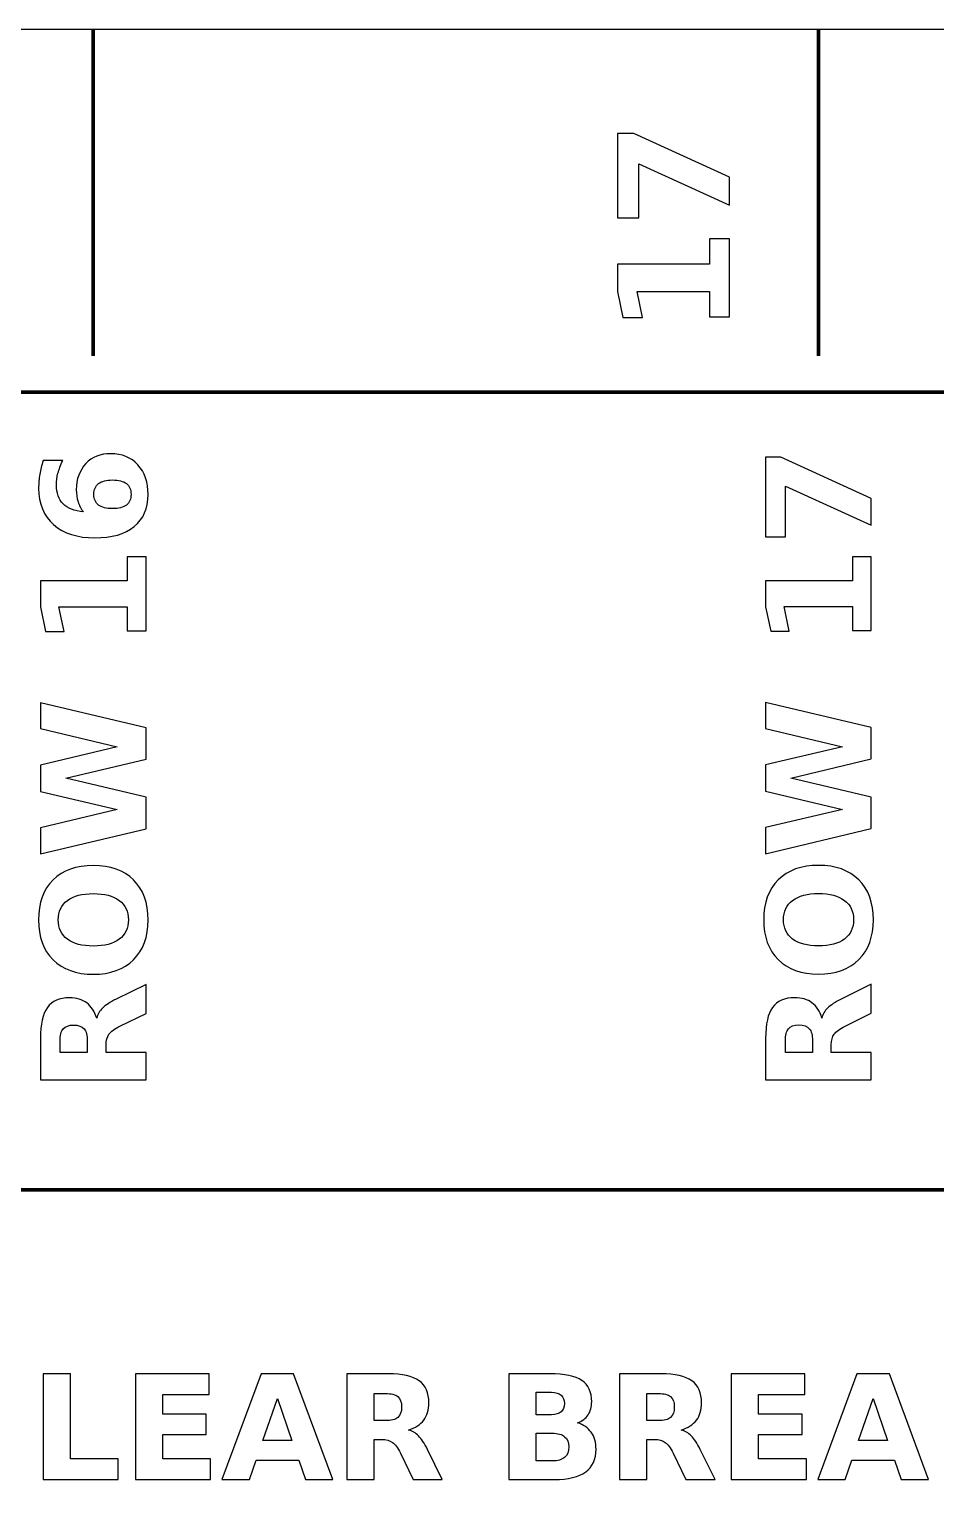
# Model space of a CAD drawing. Header units: centimetres. Extents: x -27.5 to 5.5, y -16.9 to -12.8.
# Drawn here: x -10.895 to -9.645, y -14.883 to -12.85 of the extents above; entities that cross this region are included whole.
import ezdxf

# ---------------------------------------------------------------- set-up
doc = ezdxf.new("R2010")
doc.units = ezdxf.units.CM
doc.header["$MEASUREMENT"] = 0
doc.layers.add('Layer 1', color=7, linetype='Continuous')

msp = doc.modelspace()

# ---------------------------------------------------------------- linework, layer by layer
at = {"layer": 'Layer 1', "color": 7}
msp.add_open_spline([(-27.5, -12.85), (-27.5, -12.85), (5.5, -12.85), (5.5, -12.85), (5.5, -12.85), (5.5, -12.85), (5.5, -16.85), (5.5, -16.85), (5.5, -16.85), (5.5, -16.85), (-27.5, -16.85), (-27.5, -16.85), (-27.5, -16.85), (-27.5, -16.85), (-27.5, -12.85), (-27.5, -12.85)], degree=3, knots=[0, 0, 0, 0, 0.25, 0.25, 0.25, 0.25, 0.5, 0.5, 0.5, 0.5, 0.75, 0.75, 0.75, 0.75, 1, 1, 1, 1], dxfattribs=at)
at = {"layer": 'Layer 1', "color": 250, "lineweight": 106}
for points in [[(-10.80684, -12.85), (-10.80684, -12.85), (-10.80686, -13.29999), (-10.80686, -13.29999)], [(-9.80684, -12.85), (-9.80684, -12.85), (-9.80686, -13.29999), (-9.80686, -13.29999)]]:
    msp.add_open_spline(points, degree=3, dxfattribs=at)
at = {"layer": 'Layer 1', "color": 250}
for points, knots in [([(-10.08401, -13.1098), (-10.08401, -13.1098), (-10.08401, -12.99353), (-10.08401, -12.99353), (-10.08401, -12.99353), (-10.08401, -12.99353), (-10.06157, -12.99353), (-10.06157, -12.99353), (-10.06157, -12.99353), (-10.06157, -12.99353), (-9.9297, -13.05368), (-9.9297, -13.05368), (-9.9297, -13.05368), (-9.9297, -13.05368), (-9.9297, -13.09245), (-9.9297, -13.09245), (-9.9297, -13.09245), (-9.9297, -13.09245), (-10.05476, -13.03547), (-10.05476, -13.03547), (-10.05476, -13.03547), (-10.05476, -13.03547), (-10.05476, -13.1098), (-10.05476, -13.1098), (-10.05476, -13.1098), (-10.05476, -13.1098), (-10.08401, -13.1098), (-10.08401, -13.1098)], [0, 0, 0, 0, 0.1428571, 0.1428571, 0.1428571, 0.1428571, 0.2857143, 0.2857143, 0.2857143, 0.2857143, 0.4285714, 0.4285714, 0.4285714, 0.4285714, 0.5714286, 0.5714286, 0.5714286, 0.5714286, 0.7142857, 0.7142857, 0.7142857, 0.7142857, 0.8571429, 0.8571429, 0.8571429, 0.8571429, 1, 1, 1, 1]), ([(-9.95718, -13.24644), (-9.95718, -13.24644), (-9.95718, -13.2113), (-9.95718, -13.2113), (-9.95718, -13.2113), (-9.95718, -13.2113), (-10.05691, -13.2113), (-10.05691, -13.2113), (-10.05691, -13.2113), (-10.05691, -13.2113), (-10.04947, -13.24736), (-10.04947, -13.24736), (-10.04947, -13.24736), (-10.04947, -13.24736), (-10.07656, -13.24736), (-10.07656, -13.24736), (-10.07656, -13.24736), (-10.07656, -13.24736), (-10.08401, -13.21151), (-10.08401, -13.21151), (-10.08401, -13.21151), (-10.08401, -13.21151), (-10.08401, -13.1737), (-10.08401, -13.1737), (-10.08401, -13.1737), (-10.08401, -13.1737), (-9.95718, -13.1737), (-9.95718, -13.1737), (-9.95718, -13.1737), (-9.95718, -13.1737), (-9.95718, -13.13856), (-9.95718, -13.13856), (-9.95718, -13.13856), (-9.95718, -13.13856), (-9.9297, -13.13856), (-9.9297, -13.13856), (-9.9297, -13.13856), (-9.9297, -13.13856), (-9.9297, -13.24644), (-9.9297, -13.24644), (-9.9297, -13.24644), (-9.9297, -13.24644), (-9.95718, -13.24644), (-9.95718, -13.24644)], [0, 0, 0, 0, 0.0909091, 0.0909091, 0.0909091, 0.0909091, 0.1818182, 0.1818182, 0.1818182, 0.1818182, 0.2727273, 0.2727273, 0.2727273, 0.2727273, 0.3636364, 0.3636364, 0.3636364, 0.3636364, 0.4545455, 0.4545455, 0.4545455, 0.4545455, 0.5454545, 0.5454545, 0.5454545, 0.5454545, 0.6363636, 0.6363636, 0.6363636, 0.6363636, 0.7272727, 0.7272727, 0.7272727, 0.7272727, 0.8181818, 0.8181818, 0.8181818, 0.8181818, 0.9090909, 0.9090909, 0.9090909, 0.9090909, 1, 1, 1, 1]), ([(-10.87604, -13.44459), (-10.87604, -13.44459), (-10.84907, -13.44459), (-10.84907, -13.44459), (-10.84907, -13.44459), (-10.85201, -13.45079), (-10.85417, -13.45659), (-10.85557, -13.46205), (-10.85557, -13.46205), (-10.85697, -13.46752), (-10.85767, -13.47289), (-10.85767, -13.47809), (-10.85767, -13.47809), (-10.85767, -13.48929), (-10.85457, -13.49799), (-10.84834, -13.50425), (-10.84834, -13.50425), (-10.84214, -13.51049), (-10.83291, -13.51415), (-10.82067, -13.51519), (-10.82067, -13.51519), (-10.82384, -13.51089), (-10.82624, -13.50622), (-10.82784, -13.50122), (-10.82784, -13.50122), (-10.82944, -13.49622), (-10.83024, -13.49075), (-10.83024, -13.48482), (-10.83024, -13.48482), (-10.83024, -13.46992), (-10.82587, -13.45789), (-10.81714, -13.44875), (-10.81714, -13.44875), (-10.80844, -13.43959), (-10.79701, -13.43502), (-10.78287, -13.43502), (-10.78287, -13.43502), (-10.76724, -13.43502), (-10.75474, -13.44012), (-10.74531, -13.45035), (-10.74531, -13.45035), (-10.73591, -13.46055), (-10.73121, -13.47429), (-10.73121, -13.49145), (-10.73121, -13.49145), (-10.73121, -13.51039), (-10.73761, -13.52505), (-10.75041, -13.53545), (-10.75041, -13.53545), (-10.76317, -13.54582), (-10.78134, -13.55102), (-10.80484, -13.55102), (-10.80484, -13.55102), (-10.82891, -13.55102), (-10.84784, -13.54495), (-10.86161, -13.53282), (-10.86161, -13.53282), (-10.87537, -13.52065), (-10.88227, -13.50402), (-10.88227, -13.48285), (-10.88227, -13.48285), (-10.88227, -13.47615), (-10.88174, -13.46965), (-10.88071, -13.46332), (-10.88071, -13.46332), (-10.87967, -13.45702), (-10.87811, -13.45079), (-10.87604, -13.44459)], [0, 0, 0, 0, 0.0588235, 0.0588235, 0.0588235, 0.0588235, 0.1176471, 0.1176471, 0.1176471, 0.1176471, 0.1764706, 0.1764706, 0.1764706, 0.1764706, 0.2352941, 0.2352941, 0.2352941, 0.2352941, 0.2941176, 0.2941176, 0.2941176, 0.2941176, 0.3529412, 0.3529412, 0.3529412, 0.3529412, 0.4117647, 0.4117647, 0.4117647, 0.4117647, 0.4705882, 0.4705882, 0.4705882, 0.4705882, 0.5294118, 0.5294118, 0.5294118, 0.5294118, 0.5882353, 0.5882353, 0.5882353, 0.5882353, 0.6470588, 0.6470588, 0.6470588, 0.6470588, 0.7058824, 0.7058824, 0.7058824, 0.7058824, 0.7647059, 0.7647059, 0.7647059, 0.7647059, 0.8235294, 0.8235294, 0.8235294, 0.8235294, 0.8823529, 0.8823529, 0.8823529, 0.8823529, 0.9411765, 0.9411765, 0.9411765, 0.9411765, 1, 1, 1, 1]), ([(-9.87974, -13.54987), (-9.87974, -13.54987), (-9.87974, -13.44001), (-9.87974, -13.44001), (-9.87974, -13.44001), (-9.87974, -13.44001), (-9.85854, -13.44001), (-9.85854, -13.44001), (-9.85854, -13.44001), (-9.85854, -13.44001), (-9.73394, -13.49684), (-9.73394, -13.49684), (-9.73394, -13.49684), (-9.73394, -13.49684), (-9.73394, -13.53347), (-9.73394, -13.53347), (-9.73394, -13.53347), (-9.73394, -13.53347), (-9.85211, -13.47964), (-9.85211, -13.47964), (-9.85211, -13.47964), (-9.85211, -13.47964), (-9.85211, -13.54987), (-9.85211, -13.54987), (-9.85211, -13.54987), (-9.85211, -13.54987), (-9.87974, -13.54987), (-9.87974, -13.54987)], [0, 0, 0, 0, 0.1428571, 0.1428571, 0.1428571, 0.1428571, 0.2857143, 0.2857143, 0.2857143, 0.2857143, 0.4285714, 0.4285714, 0.4285714, 0.4285714, 0.5714286, 0.5714286, 0.5714286, 0.5714286, 0.7142857, 0.7142857, 0.7142857, 0.7142857, 0.8571429, 0.8571429, 0.8571429, 0.8571429, 1, 1, 1, 1]), ([(-10.80601, -13.49105), (-10.80601, -13.49765), (-10.80387, -13.50259), (-10.79961, -13.50585), (-10.79961, -13.50585), (-10.79534, -13.50915), (-10.78894, -13.51079), (-10.78041, -13.51079), (-10.78041, -13.51079), (-10.77191, -13.51079), (-10.76551, -13.50915), (-10.76124, -13.50585), (-10.76124, -13.50585), (-10.75697, -13.50259), (-10.75484, -13.49765), (-10.75484, -13.49105), (-10.75484, -13.49105), (-10.75484, -13.48442), (-10.75697, -13.47945), (-10.76124, -13.47619), (-10.76124, -13.47619), (-10.76551, -13.47289), (-10.77191, -13.47125), (-10.78041, -13.47125), (-10.78041, -13.47125), (-10.78894, -13.47125), (-10.79534, -13.47289), (-10.79961, -13.47619), (-10.79961, -13.47619), (-10.80387, -13.47945), (-10.80601, -13.48442), (-10.80601, -13.49105)], [0, 0, 0, 0, 0.125, 0.125, 0.125, 0.125, 0.25, 0.25, 0.25, 0.25, 0.375, 0.375, 0.375, 0.375, 0.5, 0.5, 0.5, 0.5, 0.625, 0.625, 0.625, 0.625, 0.75, 0.75, 0.75, 0.75, 0.875, 0.875, 0.875, 0.875, 1, 1, 1, 1]), ([(-10.76001, -13.67916), (-10.76001, -13.67916), (-10.76001, -13.64596), (-10.76001, -13.64596), (-10.76001, -13.64596), (-10.76001, -13.64596), (-10.85424, -13.64596), (-10.85424, -13.64596), (-10.85424, -13.64596), (-10.85424, -13.64596), (-10.84721, -13.68002), (-10.84721, -13.68002), (-10.84721, -13.68002), (-10.84721, -13.68002), (-10.87281, -13.68002), (-10.87281, -13.68002), (-10.87281, -13.68002), (-10.87281, -13.68002), (-10.87984, -13.64616), (-10.87984, -13.64616), (-10.87984, -13.64616), (-10.87984, -13.64616), (-10.87984, -13.61042), (-10.87984, -13.61042), (-10.87984, -13.61042), (-10.87984, -13.61042), (-10.76001, -13.61042), (-10.76001, -13.61042), (-10.76001, -13.61042), (-10.76001, -13.61042), (-10.76001, -13.57722), (-10.76001, -13.57722), (-10.76001, -13.57722), (-10.76001, -13.57722), (-10.73404, -13.57722), (-10.73404, -13.57722), (-10.73404, -13.57722), (-10.73404, -13.57722), (-10.73404, -13.67916), (-10.73404, -13.67916), (-10.73404, -13.67916), (-10.73404, -13.67916), (-10.76001, -13.67916), (-10.76001, -13.67916)], [0, 0, 0, 0, 0.0909091, 0.0909091, 0.0909091, 0.0909091, 0.1818182, 0.1818182, 0.1818182, 0.1818182, 0.2727273, 0.2727273, 0.2727273, 0.2727273, 0.3636364, 0.3636364, 0.3636364, 0.3636364, 0.4545455, 0.4545455, 0.4545455, 0.4545455, 0.5454545, 0.5454545, 0.5454545, 0.5454545, 0.6363636, 0.6363636, 0.6363636, 0.6363636, 0.7272727, 0.7272727, 0.7272727, 0.7272727, 0.8181818, 0.8181818, 0.8181818, 0.8181818, 0.9090909, 0.9090909, 0.9090909, 0.9090909, 1, 1, 1, 1]), ([(-9.75991, -13.67898), (-9.75991, -13.67898), (-9.75991, -13.64578), (-9.75991, -13.64578), (-9.75991, -13.64578), (-9.75991, -13.64578), (-9.85414, -13.64578), (-9.85414, -13.64578), (-9.85414, -13.64578), (-9.85414, -13.64578), (-9.84711, -13.67984), (-9.84711, -13.67984), (-9.84711, -13.67984), (-9.84711, -13.67984), (-9.87271, -13.67984), (-9.87271, -13.67984), (-9.87271, -13.67984), (-9.87271, -13.67984), (-9.87974, -13.64598), (-9.87974, -13.64598), (-9.87974, -13.64598), (-9.87974, -13.64598), (-9.87974, -13.61024), (-9.87974, -13.61024), (-9.87974, -13.61024), (-9.87974, -13.61024), (-9.75991, -13.61024), (-9.75991, -13.61024), (-9.75991, -13.61024), (-9.75991, -13.61024), (-9.75991, -13.57704), (-9.75991, -13.57704), (-9.75991, -13.57704), (-9.75991, -13.57704), (-9.73394, -13.57704), (-9.73394, -13.57704), (-9.73394, -13.57704), (-9.73394, -13.57704), (-9.73394, -13.67898), (-9.73394, -13.67898), (-9.73394, -13.67898), (-9.73394, -13.67898), (-9.75991, -13.67898), (-9.75991, -13.67898)], [0, 0, 0, 0, 0.0909091, 0.0909091, 0.0909091, 0.0909091, 0.1818182, 0.1818182, 0.1818182, 0.1818182, 0.2727273, 0.2727273, 0.2727273, 0.2727273, 0.3636364, 0.3636364, 0.3636364, 0.3636364, 0.4545455, 0.4545455, 0.4545455, 0.4545455, 0.5454545, 0.5454545, 0.5454545, 0.5454545, 0.6363636, 0.6363636, 0.6363636, 0.6363636, 0.7272727, 0.7272727, 0.7272727, 0.7272727, 0.8181818, 0.8181818, 0.8181818, 0.8181818, 0.9090909, 0.9090909, 0.9090909, 0.9090909, 1, 1, 1, 1]), ([(-10.87984, -13.98685), (-10.87984, -13.98685), (-10.87984, -13.95082), (-10.87984, -13.95082), (-10.87984, -13.95082), (-10.87984, -13.95082), (-10.77387, -13.92562), (-10.77387, -13.92562), (-10.77387, -13.92562), (-10.77387, -13.92562), (-10.87984, -13.90062), (-10.87984, -13.90062), (-10.87984, -13.90062), (-10.87984, -13.90062), (-10.87984, -13.86439), (-10.87984, -13.86439), (-10.87984, -13.86439), (-10.87984, -13.86439), (-10.77387, -13.83939), (-10.77387, -13.83939), (-10.77387, -13.83939), (-10.77387, -13.83939), (-10.87984, -13.81419), (-10.87984, -13.81419), (-10.87984, -13.81419), (-10.87984, -13.81419), (-10.87984, -13.77845), (-10.87984, -13.77845), (-10.87984, -13.77845), (-10.87984, -13.77845), (-10.73404, -13.81282), (-10.73404, -13.81282), (-10.73404, -13.81282), (-10.73404, -13.81282), (-10.73404, -13.85619), (-10.73404, -13.85619), (-10.73404, -13.85619), (-10.73404, -13.85619), (-10.84487, -13.88265), (-10.84487, -13.88265), (-10.84487, -13.88265), (-10.84487, -13.88265), (-10.73404, -13.90882), (-10.73404, -13.90882), (-10.73404, -13.90882), (-10.73404, -13.90882), (-10.73404, -13.95219), (-10.73404, -13.95219), (-10.73404, -13.95219), (-10.73404, -13.95219), (-10.87984, -13.98685), (-10.87984, -13.98685)], [0, 0, 0, 0, 0.0769231, 0.0769231, 0.0769231, 0.0769231, 0.1538462, 0.1538462, 0.1538462, 0.1538462, 0.2307692, 0.2307692, 0.2307692, 0.2307692, 0.3076923, 0.3076923, 0.3076923, 0.3076923, 0.3846154, 0.3846154, 0.3846154, 0.3846154, 0.4615385, 0.4615385, 0.4615385, 0.4615385, 0.5384615, 0.5384615, 0.5384615, 0.5384615, 0.6153846, 0.6153846, 0.6153846, 0.6153846, 0.6923077, 0.6923077, 0.6923077, 0.6923077, 0.7692308, 0.7692308, 0.7692308, 0.7692308, 0.8461538, 0.8461538, 0.8461538, 0.8461538, 0.9230769, 0.9230769, 0.9230769, 0.9230769, 1, 1, 1, 1]), ([(-9.87974, -13.98667), (-9.87974, -13.98667), (-9.87974, -13.95064), (-9.87974, -13.95064), (-9.87974, -13.95064), (-9.87974, -13.95064), (-9.77377, -13.92544), (-9.77377, -13.92544), (-9.77377, -13.92544), (-9.77377, -13.92544), (-9.87974, -13.90044), (-9.87974, -13.90044), (-9.87974, -13.90044), (-9.87974, -13.90044), (-9.87974, -13.86421), (-9.87974, -13.86421), (-9.87974, -13.86421), (-9.87974, -13.86421), (-9.77377, -13.83921), (-9.77377, -13.83921), (-9.77377, -13.83921), (-9.77377, -13.83921), (-9.87974, -13.81401), (-9.87974, -13.81401), (-9.87974, -13.81401), (-9.87974, -13.81401), (-9.87974, -13.77827), (-9.87974, -13.77827), (-9.87974, -13.77827), (-9.87974, -13.77827), (-9.73394, -13.81264), (-9.73394, -13.81264), (-9.73394, -13.81264), (-9.73394, -13.81264), (-9.73394, -13.85601), (-9.73394, -13.85601), (-9.73394, -13.85601), (-9.73394, -13.85601), (-9.84477, -13.88247), (-9.84477, -13.88247), (-9.84477, -13.88247), (-9.84477, -13.88247), (-9.73394, -13.90864), (-9.73394, -13.90864), (-9.73394, -13.90864), (-9.73394, -13.90864), (-9.73394, -13.95201), (-9.73394, -13.95201), (-9.73394, -13.95201), (-9.73394, -13.95201), (-9.87974, -13.98667), (-9.87974, -13.98667)], [0, 0, 0, 0, 0.0769231, 0.0769231, 0.0769231, 0.0769231, 0.1538462, 0.1538462, 0.1538462, 0.1538462, 0.2307692, 0.2307692, 0.2307692, 0.2307692, 0.3076923, 0.3076923, 0.3076923, 0.3076923, 0.3846154, 0.3846154, 0.3846154, 0.3846154, 0.4615385, 0.4615385, 0.4615385, 0.4615385, 0.5384615, 0.5384615, 0.5384615, 0.5384615, 0.6153846, 0.6153846, 0.6153846, 0.6153846, 0.6923077, 0.6923077, 0.6923077, 0.6923077, 0.7692308, 0.7692308, 0.7692308, 0.7692308, 0.8461538, 0.8461538, 0.8461538, 0.8461538, 0.9230769, 0.9230769, 0.9230769, 0.9230769, 1, 1, 1, 1]), ([(-10.88247, -14.07788), (-10.88247, -14.05445), (-10.87577, -14.03608), (-10.86234, -14.02282), (-10.86234, -14.02282), (-10.84894, -14.00952), (-10.83041, -14.00288), (-10.80681, -14.00288), (-10.80681, -14.00288), (-10.78324, -14.00288), (-10.76474, -14.00952), (-10.75134, -14.02282), (-10.75134, -14.02282), (-10.73791, -14.03608), (-10.73121, -14.05445), (-10.73121, -14.07788), (-10.73121, -14.07788), (-10.73121, -14.10125), (-10.73791, -14.11958), (-10.75134, -14.13292), (-10.75134, -14.13292), (-10.76474, -14.14622), (-10.78324, -14.15288), (-10.80681, -14.15288), (-10.80681, -14.15288), (-10.83041, -14.15288), (-10.84894, -14.14622), (-10.86234, -14.13292), (-10.86234, -14.13292), (-10.87577, -14.11958), (-10.88247, -14.10125), (-10.88247, -14.07788)], [0, 0, 0, 0, 0.125, 0.125, 0.125, 0.125, 0.25, 0.25, 0.25, 0.25, 0.375, 0.375, 0.375, 0.375, 0.5, 0.5, 0.5, 0.5, 0.625, 0.625, 0.625, 0.625, 0.75, 0.75, 0.75, 0.75, 0.875, 0.875, 0.875, 0.875, 1, 1, 1, 1]), ([(-9.88237, -14.0777), (-9.88237, -14.05427), (-9.87567, -14.0359), (-9.86224, -14.02264), (-9.86224, -14.02264), (-9.84884, -14.00934), (-9.83031, -14.0027), (-9.80671, -14.0027), (-9.80671, -14.0027), (-9.78314, -14.0027), (-9.76464, -14.00934), (-9.75124, -14.02264), (-9.75124, -14.02264), (-9.73781, -14.0359), (-9.73111, -14.05427), (-9.73111, -14.0777), (-9.73111, -14.0777), (-9.73111, -14.10107), (-9.73781, -14.1194), (-9.75124, -14.13274), (-9.75124, -14.13274), (-9.76464, -14.14604), (-9.78314, -14.1527), (-9.80671, -14.1527), (-9.80671, -14.1527), (-9.83031, -14.1527), (-9.84884, -14.14604), (-9.86224, -14.13274), (-9.86224, -14.13274), (-9.87567, -14.1194), (-9.88237, -14.10107), (-9.88237, -14.0777)], [0, 0, 0, 0, 0.125, 0.125, 0.125, 0.125, 0.25, 0.25, 0.25, 0.25, 0.375, 0.375, 0.375, 0.375, 0.5, 0.5, 0.5, 0.5, 0.625, 0.625, 0.625, 0.625, 0.75, 0.75, 0.75, 0.75, 0.875, 0.875, 0.875, 0.875, 1, 1, 1, 1]), ([(-10.85524, -14.07788), (-10.85524, -14.08935), (-10.85101, -14.09822), (-10.84254, -14.10455), (-10.84254, -14.10455), (-10.83407, -14.11085), (-10.82217, -14.11402), (-10.80681, -14.11402), (-10.80681, -14.11402), (-10.79147, -14.11402), (-10.77961, -14.11085), (-10.77114, -14.10455), (-10.77114, -14.10455), (-10.76267, -14.09822), (-10.75844, -14.08935), (-10.75844, -14.07788), (-10.75844, -14.07788), (-10.75844, -14.06635), (-10.76267, -14.05745), (-10.77114, -14.05112), (-10.77114, -14.05112), (-10.77961, -14.04482), (-10.79147, -14.04165), (-10.80681, -14.04165), (-10.80681, -14.04165), (-10.82217, -14.04165), (-10.83407, -14.04482), (-10.84254, -14.05112), (-10.84254, -14.05112), (-10.85101, -14.05745), (-10.85524, -14.06635), (-10.85524, -14.07788)], [0, 0, 0, 0, 0.125, 0.125, 0.125, 0.125, 0.25, 0.25, 0.25, 0.25, 0.375, 0.375, 0.375, 0.375, 0.5, 0.5, 0.5, 0.5, 0.625, 0.625, 0.625, 0.625, 0.75, 0.75, 0.75, 0.75, 0.875, 0.875, 0.875, 0.875, 1, 1, 1, 1]), ([(-9.85514, -14.0777), (-9.85514, -14.08917), (-9.85091, -14.09804), (-9.84244, -14.10437), (-9.84244, -14.10437), (-9.83397, -14.11067), (-9.82207, -14.11384), (-9.80671, -14.11384), (-9.80671, -14.11384), (-9.79137, -14.11384), (-9.77951, -14.11067), (-9.77104, -14.10437), (-9.77104, -14.10437), (-9.76257, -14.09804), (-9.75834, -14.08917), (-9.75834, -14.0777), (-9.75834, -14.0777), (-9.75834, -14.06617), (-9.76257, -14.05727), (-9.77104, -14.05094), (-9.77104, -14.05094), (-9.77951, -14.04464), (-9.79137, -14.04147), (-9.80671, -14.04147), (-9.80671, -14.04147), (-9.82207, -14.04147), (-9.83397, -14.04464), (-9.84244, -14.05094), (-9.84244, -14.05094), (-9.85091, -14.05727), (-9.85514, -14.06617), (-9.85514, -14.0777)], [0, 0, 0, 0, 0.125, 0.125, 0.125, 0.125, 0.25, 0.25, 0.25, 0.25, 0.375, 0.375, 0.375, 0.375, 0.5, 0.5, 0.5, 0.5, 0.625, 0.625, 0.625, 0.625, 0.75, 0.75, 0.75, 0.75, 0.875, 0.875, 0.875, 0.875, 1, 1, 1, 1]), ([(-10.78921, -14.26088), (-10.78921, -14.26088), (-10.73404, -14.26088), (-10.73404, -14.26088), (-10.73404, -14.26088), (-10.73404, -14.26088), (-10.73404, -14.29848), (-10.73404, -14.29848), (-10.73404, -14.29848), (-10.73404, -14.29848), (-10.87984, -14.29848), (-10.87984, -14.29848), (-10.87984, -14.29848), (-10.87984, -14.29848), (-10.87984, -14.24105), (-10.87984, -14.24105), (-10.87984, -14.24105), (-10.87984, -14.22185), (-10.87661, -14.20775), (-10.87017, -14.19882), (-10.87017, -14.19882), (-10.86374, -14.18985), (-10.85354, -14.18538), (-10.83961, -14.18538), (-10.83961, -14.18538), (-10.82997, -14.18538), (-10.82204, -14.18772), (-10.81587, -14.19235), (-10.81587, -14.19235), (-10.80967, -14.19702), (-10.80511, -14.20405), (-10.80217, -14.21342), (-10.80217, -14.21342), (-10.80101, -14.20828), (-10.79837, -14.20365), (-10.79424, -14.19958), (-10.79424, -14.19958), (-10.79011, -14.19552), (-10.78384, -14.19142), (-10.77544, -14.18725), (-10.77544, -14.18725), (-10.77544, -14.18725), (-10.73404, -14.16682), (-10.73404, -14.16682), (-10.73404, -14.16682), (-10.73404, -14.16682), (-10.73404, -14.20688), (-10.73404, -14.20688), (-10.73404, -14.20688), (-10.73404, -14.20688), (-10.77027, -14.22465), (-10.77027, -14.22465), (-10.77027, -14.22465), (-10.77754, -14.22822), (-10.78254, -14.23185), (-10.78521, -14.23555), (-10.78521, -14.23555), (-10.78787, -14.23922), (-10.78921, -14.24412), (-10.78921, -14.25025), (-10.78921, -14.25025), (-10.78921, -14.25025), (-10.78921, -14.26088), (-10.78921, -14.26088)], [0, 0, 0, 0, 0.0625, 0.0625, 0.0625, 0.0625, 0.125, 0.125, 0.125, 0.125, 0.1875, 0.1875, 0.1875, 0.1875, 0.25, 0.25, 0.25, 0.25, 0.3125, 0.3125, 0.3125, 0.3125, 0.375, 0.375, 0.375, 0.375, 0.4375, 0.4375, 0.4375, 0.4375, 0.5, 0.5, 0.5, 0.5, 0.5625, 0.5625, 0.5625, 0.5625, 0.625, 0.625, 0.625, 0.625, 0.6875, 0.6875, 0.6875, 0.6875, 0.75, 0.75, 0.75, 0.75, 0.8125, 0.8125, 0.8125, 0.8125, 0.875, 0.875, 0.875, 0.875, 0.9375, 0.9375, 0.9375, 0.9375, 1, 1, 1, 1]), ([(-9.78911, -14.2607), (-9.78911, -14.2607), (-9.73394, -14.2607), (-9.73394, -14.2607), (-9.73394, -14.2607), (-9.73394, -14.2607), (-9.73394, -14.2983), (-9.73394, -14.2983), (-9.73394, -14.2983), (-9.73394, -14.2983), (-9.87974, -14.2983), (-9.87974, -14.2983), (-9.87974, -14.2983), (-9.87974, -14.2983), (-9.87974, -14.24087), (-9.87974, -14.24087), (-9.87974, -14.24087), (-9.87974, -14.22167), (-9.87651, -14.20757), (-9.87007, -14.19864), (-9.87007, -14.19864), (-9.86364, -14.18967), (-9.85344, -14.1852), (-9.83951, -14.1852), (-9.83951, -14.1852), (-9.82987, -14.1852), (-9.82194, -14.18754), (-9.81577, -14.19217), (-9.81577, -14.19217), (-9.80957, -14.19684), (-9.80501, -14.20387), (-9.80207, -14.21324), (-9.80207, -14.21324), (-9.80091, -14.2081), (-9.79827, -14.20347), (-9.79414, -14.1994), (-9.79414, -14.1994), (-9.79001, -14.19534), (-9.78374, -14.19124), (-9.77534, -14.18707), (-9.77534, -14.18707), (-9.77534, -14.18707), (-9.73394, -14.16664), (-9.73394, -14.16664), (-9.73394, -14.16664), (-9.73394, -14.16664), (-9.73394, -14.2067), (-9.73394, -14.2067), (-9.73394, -14.2067), (-9.73394, -14.2067), (-9.77017, -14.22447), (-9.77017, -14.22447), (-9.77017, -14.22447), (-9.77744, -14.22804), (-9.78244, -14.23167), (-9.78511, -14.23537), (-9.78511, -14.23537), (-9.78777, -14.23904), (-9.78911, -14.24394), (-9.78911, -14.25007), (-9.78911, -14.25007), (-9.78911, -14.25007), (-9.78911, -14.2607), (-9.78911, -14.2607)], [0, 0, 0, 0, 0.0625, 0.0625, 0.0625, 0.0625, 0.125, 0.125, 0.125, 0.125, 0.1875, 0.1875, 0.1875, 0.1875, 0.25, 0.25, 0.25, 0.25, 0.3125, 0.3125, 0.3125, 0.3125, 0.375, 0.375, 0.375, 0.375, 0.4375, 0.4375, 0.4375, 0.4375, 0.5, 0.5, 0.5, 0.5, 0.5625, 0.5625, 0.5625, 0.5625, 0.625, 0.625, 0.625, 0.625, 0.6875, 0.6875, 0.6875, 0.6875, 0.75, 0.75, 0.75, 0.75, 0.8125, 0.8125, 0.8125, 0.8125, 0.875, 0.875, 0.875, 0.875, 0.9375, 0.9375, 0.9375, 0.9375, 1, 1, 1, 1]), ([(-10.81517, -14.24505), (-10.81517, -14.23718), (-10.81664, -14.23152), (-10.81957, -14.22812), (-10.81957, -14.22812), (-10.82251, -14.22468), (-10.82734, -14.22298), (-10.83404, -14.22298), (-10.83404, -14.22298), (-10.84067, -14.22298), (-10.84544, -14.22468), (-10.84831, -14.22812), (-10.84831, -14.22812), (-10.85117, -14.23152), (-10.85261, -14.23718), (-10.85261, -14.24505), (-10.85261, -14.24505), (-10.85261, -14.24505), (-10.85261, -14.26088), (-10.85261, -14.26088), (-10.85261, -14.26088), (-10.85261, -14.26088), (-10.81517, -14.26088), (-10.81517, -14.26088), (-10.81517, -14.26088), (-10.81517, -14.26088), (-10.81517, -14.24505), (-10.81517, -14.24505)], [0, 0, 0, 0, 0.1428571, 0.1428571, 0.1428571, 0.1428571, 0.2857143, 0.2857143, 0.2857143, 0.2857143, 0.4285714, 0.4285714, 0.4285714, 0.4285714, 0.5714286, 0.5714286, 0.5714286, 0.5714286, 0.7142857, 0.7142857, 0.7142857, 0.7142857, 0.8571429, 0.8571429, 0.8571429, 0.8571429, 1, 1, 1, 1]), ([(-9.81507, -14.24487), (-9.81507, -14.237), (-9.81654, -14.23134), (-9.81947, -14.22794), (-9.81947, -14.22794), (-9.82241, -14.2245), (-9.82724, -14.2228), (-9.83394, -14.2228), (-9.83394, -14.2228), (-9.84057, -14.2228), (-9.84534, -14.2245), (-9.84821, -14.22794), (-9.84821, -14.22794), (-9.85107, -14.23134), (-9.85251, -14.237), (-9.85251, -14.24487), (-9.85251, -14.24487), (-9.85251, -14.24487), (-9.85251, -14.2607), (-9.85251, -14.2607), (-9.85251, -14.2607), (-9.85251, -14.2607), (-9.81507, -14.2607), (-9.81507, -14.2607), (-9.81507, -14.2607), (-9.81507, -14.2607), (-9.81507, -14.24487), (-9.81507, -14.24487)], [0, 0, 0, 0, 0.1428571, 0.1428571, 0.1428571, 0.1428571, 0.2857143, 0.2857143, 0.2857143, 0.2857143, 0.4285714, 0.4285714, 0.4285714, 0.4285714, 0.5714286, 0.5714286, 0.5714286, 0.5714286, 0.7142857, 0.7142857, 0.7142857, 0.7142857, 0.8571429, 0.8571429, 0.8571429, 0.8571429, 1, 1, 1, 1]), ([(-10.87607, -14.70378), (-10.87607, -14.70378), (-10.83847, -14.70378), (-10.83847, -14.70378), (-10.83847, -14.70378), (-10.83847, -14.70378), (-10.83847, -14.82115), (-10.83847, -14.82115), (-10.83847, -14.82115), (-10.83847, -14.82115), (-10.77247, -14.82115), (-10.77247, -14.82115), (-10.77247, -14.82115), (-10.77247, -14.82115), (-10.77247, -14.84958), (-10.77247, -14.84958), (-10.77247, -14.84958), (-10.77247, -14.84958), (-10.87607, -14.84958), (-10.87607, -14.84958), (-10.87607, -14.84958), (-10.87607, -14.84958), (-10.87607, -14.70378), (-10.87607, -14.70378)], [0, 0, 0, 0, 0.1666667, 0.1666667, 0.1666667, 0.1666667, 0.3333333, 0.3333333, 0.3333333, 0.3333333, 0.5, 0.5, 0.5, 0.5, 0.6666667, 0.6666667, 0.6666667, 0.6666667, 0.8333333, 0.8333333, 0.8333333, 0.8333333, 1, 1, 1, 1]), ([(-10.74864, -14.70378), (-10.74864, -14.70378), (-10.64718, -14.70378), (-10.64718, -14.70378), (-10.64718, -14.70378), (-10.64718, -14.70378), (-10.64718, -14.73221), (-10.64718, -14.73221), (-10.64718, -14.73221), (-10.64718, -14.73221), (-10.71104, -14.73221), (-10.71104, -14.73221), (-10.71104, -14.73221), (-10.71104, -14.73221), (-10.71104, -14.75935), (-10.71104, -14.75935), (-10.71104, -14.75935), (-10.71104, -14.75935), (-10.65101, -14.75935), (-10.65101, -14.75935), (-10.65101, -14.75935), (-10.65101, -14.75935), (-10.65101, -14.78778), (-10.65101, -14.78778), (-10.65101, -14.78778), (-10.65101, -14.78778), (-10.71104, -14.78778), (-10.71104, -14.78778), (-10.71104, -14.78778), (-10.71104, -14.78778), (-10.71104, -14.82115), (-10.71104, -14.82115), (-10.71104, -14.82115), (-10.71104, -14.82115), (-10.64504, -14.82115), (-10.64504, -14.82115), (-10.64504, -14.82115), (-10.64504, -14.82115), (-10.64504, -14.84958), (-10.64504, -14.84958), (-10.64504, -14.84958), (-10.64504, -14.84958), (-10.74864, -14.84958), (-10.74864, -14.84958), (-10.74864, -14.84958), (-10.74864, -14.84958), (-10.74864, -14.70378), (-10.74864, -14.70378)], [0, 0, 0, 0, 0.0833333, 0.0833333, 0.0833333, 0.0833333, 0.1666667, 0.1666667, 0.1666667, 0.1666667, 0.25, 0.25, 0.25, 0.25, 0.3333333, 0.3333333, 0.3333333, 0.3333333, 0.4166667, 0.4166667, 0.4166667, 0.4166667, 0.5, 0.5, 0.5, 0.5, 0.5833333, 0.5833333, 0.5833333, 0.5833333, 0.6666667, 0.6666667, 0.6666667, 0.6666667, 0.75, 0.75, 0.75, 0.75, 0.8333333, 0.8333333, 0.8333333, 0.8333333, 0.9166667, 0.9166667, 0.9166667, 0.9166667, 1, 1, 1, 1]), ([(-10.52355, -14.82305), (-10.52355, -14.82305), (-10.58235, -14.82305), (-10.58235, -14.82305), (-10.58235, -14.82305), (-10.58235, -14.82305), (-10.59161, -14.84958), (-10.59161, -14.84958), (-10.59161, -14.84958), (-10.59161, -14.84958), (-10.62941, -14.84958), (-10.62941, -14.84958), (-10.62941, -14.84958), (-10.62941, -14.84958), (-10.57541, -14.70378), (-10.57541, -14.70378), (-10.57541, -14.70378), (-10.57541, -14.70378), (-10.53058, -14.70378), (-10.53058, -14.70378), (-10.53058, -14.70378), (-10.53058, -14.70378), (-10.47658, -14.84958), (-10.47658, -14.84958), (-10.47658, -14.84958), (-10.47658, -14.84958), (-10.51438, -14.84958), (-10.51438, -14.84958), (-10.51438, -14.84958), (-10.51438, -14.84958), (-10.52355, -14.82305), (-10.52355, -14.82305)], [0, 0, 0, 0, 0.125, 0.125, 0.125, 0.125, 0.25, 0.25, 0.25, 0.25, 0.375, 0.375, 0.375, 0.375, 0.5, 0.5, 0.5, 0.5, 0.625, 0.625, 0.625, 0.625, 0.75, 0.75, 0.75, 0.75, 0.875, 0.875, 0.875, 0.875, 1, 1, 1, 1]), ([(-10.41961, -14.79441), (-10.41961, -14.79441), (-10.41961, -14.84958), (-10.41961, -14.84958), (-10.41961, -14.84958), (-10.41961, -14.84958), (-10.45721, -14.84958), (-10.45721, -14.84958), (-10.45721, -14.84958), (-10.45721, -14.84958), (-10.45721, -14.70378), (-10.45721, -14.70378), (-10.45721, -14.70378), (-10.45721, -14.70378), (-10.39978, -14.70378), (-10.39978, -14.70378), (-10.39978, -14.70378), (-10.38058, -14.70378), (-10.36648, -14.70701), (-10.35755, -14.71345), (-10.35755, -14.71345), (-10.34858, -14.71988), (-10.34411, -14.73008), (-10.34411, -14.74401), (-10.34411, -14.74401), (-10.34411, -14.75365), (-10.34645, -14.76158), (-10.35108, -14.76775), (-10.35108, -14.76775), (-10.35575, -14.77395), (-10.36278, -14.77851), (-10.37215, -14.78141), (-10.37215, -14.78141), (-10.36701, -14.78261), (-10.36238, -14.78525), (-10.35831, -14.78938), (-10.35831, -14.78938), (-10.35425, -14.79351), (-10.35015, -14.79978), (-10.34598, -14.80818), (-10.34598, -14.80818), (-10.34598, -14.80818), (-10.32555, -14.84958), (-10.32555, -14.84958), (-10.32555, -14.84958), (-10.32555, -14.84958), (-10.36561, -14.84958), (-10.36561, -14.84958), (-10.36561, -14.84958), (-10.36561, -14.84958), (-10.38338, -14.81335), (-10.38338, -14.81335), (-10.38338, -14.81335), (-10.38695, -14.80608), (-10.39058, -14.80108), (-10.39428, -14.79841), (-10.39428, -14.79841), (-10.39795, -14.79575), (-10.40285, -14.79441), (-10.40898, -14.79441), (-10.40898, -14.79441), (-10.40898, -14.79441), (-10.41961, -14.79441), (-10.41961, -14.79441)], [0, 0, 0, 0, 0.0625, 0.0625, 0.0625, 0.0625, 0.125, 0.125, 0.125, 0.125, 0.1875, 0.1875, 0.1875, 0.1875, 0.25, 0.25, 0.25, 0.25, 0.3125, 0.3125, 0.3125, 0.3125, 0.375, 0.375, 0.375, 0.375, 0.4375, 0.4375, 0.4375, 0.4375, 0.5, 0.5, 0.5, 0.5, 0.5625, 0.5625, 0.5625, 0.5625, 0.625, 0.625, 0.625, 0.625, 0.6875, 0.6875, 0.6875, 0.6875, 0.75, 0.75, 0.75, 0.75, 0.8125, 0.8125, 0.8125, 0.8125, 0.875, 0.875, 0.875, 0.875, 0.9375, 0.9375, 0.9375, 0.9375, 1, 1, 1, 1]), ([(-10.13895, -14.77155), (-10.13088, -14.77388), (-10.12462, -14.77821), (-10.12018, -14.78455), (-10.12018, -14.78455), (-10.11575, -14.79085), (-10.11355, -14.79861), (-10.11355, -14.80778), (-10.11355, -14.80778), (-10.11355, -14.82185), (-10.11832, -14.83231), (-10.12782, -14.83921), (-10.12782, -14.83921), (-10.13732, -14.84611), (-10.15178, -14.84958), (-10.17118, -14.84958), (-10.17118, -14.84958), (-10.17118, -14.84958), (-10.23358, -14.84958), (-10.23358, -14.84958), (-10.23358, -14.84958), (-10.23358, -14.84958), (-10.23358, -14.70378), (-10.23358, -14.70378), (-10.23358, -14.70378), (-10.23358, -14.70378), (-10.17715, -14.70378), (-10.17715, -14.70378), (-10.17715, -14.70378), (-10.15688, -14.70378), (-10.14222, -14.70685), (-10.13315, -14.71295), (-10.13315, -14.71295), (-10.12405, -14.71908), (-10.11952, -14.72888), (-10.11952, -14.74235), (-10.11952, -14.74235), (-10.11952, -14.74945), (-10.12118, -14.75548), (-10.12448, -14.76048), (-10.12448, -14.76048), (-10.12782, -14.76545), (-10.13262, -14.76915), (-10.13895, -14.77155)], [0, 0, 0, 0, 0.0909091, 0.0909091, 0.0909091, 0.0909091, 0.1818182, 0.1818182, 0.1818182, 0.1818182, 0.2727273, 0.2727273, 0.2727273, 0.2727273, 0.3636364, 0.3636364, 0.3636364, 0.3636364, 0.4545455, 0.4545455, 0.4545455, 0.4545455, 0.5454545, 0.5454545, 0.5454545, 0.5454545, 0.6363636, 0.6363636, 0.6363636, 0.6363636, 0.7272727, 0.7272727, 0.7272727, 0.7272727, 0.8181818, 0.8181818, 0.8181818, 0.8181818, 0.9090909, 0.9090909, 0.9090909, 0.9090909, 1, 1, 1, 1]), ([(-10.04355, -14.79441), (-10.04355, -14.79441), (-10.04355, -14.84958), (-10.04355, -14.84958), (-10.04355, -14.84958), (-10.04355, -14.84958), (-10.08115, -14.84958), (-10.08115, -14.84958), (-10.08115, -14.84958), (-10.08115, -14.84958), (-10.08115, -14.70378), (-10.08115, -14.70378), (-10.08115, -14.70378), (-10.08115, -14.70378), (-10.02372, -14.70378), (-10.02372, -14.70378), (-10.02372, -14.70378), (-10.00452, -14.70378), (-9.99042, -14.70701), (-9.98149, -14.71345), (-9.98149, -14.71345), (-9.97252, -14.71988), (-9.96805, -14.73008), (-9.96805, -14.74401), (-9.96805, -14.74401), (-9.96805, -14.75365), (-9.97039, -14.76158), (-9.97502, -14.76775), (-9.97502, -14.76775), (-9.97969, -14.77395), (-9.98672, -14.77851), (-9.99609, -14.78141), (-9.99609, -14.78141), (-9.99095, -14.78261), (-9.98632, -14.78525), (-9.98225, -14.78938), (-9.98225, -14.78938), (-9.97819, -14.79351), (-9.97409, -14.79978), (-9.96992, -14.80818), (-9.96992, -14.80818), (-9.96992, -14.80818), (-9.94949, -14.84958), (-9.94949, -14.84958), (-9.94949, -14.84958), (-9.94949, -14.84958), (-9.98955, -14.84958), (-9.98955, -14.84958), (-9.98955, -14.84958), (-9.98955, -14.84958), (-10.00732, -14.81335), (-10.00732, -14.81335), (-10.00732, -14.81335), (-10.01089, -14.80608), (-10.01452, -14.80108), (-10.01822, -14.79841), (-10.01822, -14.79841), (-10.02189, -14.79575), (-10.02679, -14.79441), (-10.03292, -14.79441), (-10.03292, -14.79441), (-10.03292, -14.79441), (-10.04355, -14.79441), (-10.04355, -14.79441)], [0, 0, 0, 0, 0.0625, 0.0625, 0.0625, 0.0625, 0.125, 0.125, 0.125, 0.125, 0.1875, 0.1875, 0.1875, 0.1875, 0.25, 0.25, 0.25, 0.25, 0.3125, 0.3125, 0.3125, 0.3125, 0.375, 0.375, 0.375, 0.375, 0.4375, 0.4375, 0.4375, 0.4375, 0.5, 0.5, 0.5, 0.5, 0.5625, 0.5625, 0.5625, 0.5625, 0.625, 0.625, 0.625, 0.625, 0.6875, 0.6875, 0.6875, 0.6875, 0.75, 0.75, 0.75, 0.75, 0.8125, 0.8125, 0.8125, 0.8125, 0.875, 0.875, 0.875, 0.875, 0.9375, 0.9375, 0.9375, 0.9375, 1, 1, 1, 1]), ([(-9.92715, -14.70378), (-9.92715, -14.70378), (-9.82569, -14.70378), (-9.82569, -14.70378), (-9.82569, -14.70378), (-9.82569, -14.70378), (-9.82569, -14.73221), (-9.82569, -14.73221), (-9.82569, -14.73221), (-9.82569, -14.73221), (-9.88955, -14.73221), (-9.88955, -14.73221), (-9.88955, -14.73221), (-9.88955, -14.73221), (-9.88955, -14.75935), (-9.88955, -14.75935), (-9.88955, -14.75935), (-9.88955, -14.75935), (-9.82952, -14.75935), (-9.82952, -14.75935), (-9.82952, -14.75935), (-9.82952, -14.75935), (-9.82952, -14.78778), (-9.82952, -14.78778), (-9.82952, -14.78778), (-9.82952, -14.78778), (-9.88955, -14.78778), (-9.88955, -14.78778), (-9.88955, -14.78778), (-9.88955, -14.78778), (-9.88955, -14.82115), (-9.88955, -14.82115), (-9.88955, -14.82115), (-9.88955, -14.82115), (-9.82355, -14.82115), (-9.82355, -14.82115), (-9.82355, -14.82115), (-9.82355, -14.82115), (-9.82355, -14.84958), (-9.82355, -14.84958), (-9.82355, -14.84958), (-9.82355, -14.84958), (-9.92715, -14.84958), (-9.92715, -14.84958), (-9.92715, -14.84958), (-9.92715, -14.84958), (-9.92715, -14.70378), (-9.92715, -14.70378)], [0, 0, 0, 0, 0.0833333, 0.0833333, 0.0833333, 0.0833333, 0.1666667, 0.1666667, 0.1666667, 0.1666667, 0.25, 0.25, 0.25, 0.25, 0.3333333, 0.3333333, 0.3333333, 0.3333333, 0.4166667, 0.4166667, 0.4166667, 0.4166667, 0.5, 0.5, 0.5, 0.5, 0.5833333, 0.5833333, 0.5833333, 0.5833333, 0.6666667, 0.6666667, 0.6666667, 0.6666667, 0.75, 0.75, 0.75, 0.75, 0.8333333, 0.8333333, 0.8333333, 0.8333333, 0.9166667, 0.9166667, 0.9166667, 0.9166667, 1, 1, 1, 1]), ([(-9.70206, -14.82305), (-9.70206, -14.82305), (-9.76086, -14.82305), (-9.76086, -14.82305), (-9.76086, -14.82305), (-9.76086, -14.82305), (-9.77012, -14.84958), (-9.77012, -14.84958), (-9.77012, -14.84958), (-9.77012, -14.84958), (-9.80792, -14.84958), (-9.80792, -14.84958), (-9.80792, -14.84958), (-9.80792, -14.84958), (-9.75392, -14.70378), (-9.75392, -14.70378), (-9.75392, -14.70378), (-9.75392, -14.70378), (-9.70909, -14.70378), (-9.70909, -14.70378), (-9.70909, -14.70378), (-9.70909, -14.70378), (-9.65509, -14.84958), (-9.65509, -14.84958), (-9.65509, -14.84958), (-9.65509, -14.84958), (-9.69289, -14.84958), (-9.69289, -14.84958), (-9.69289, -14.84958), (-9.69289, -14.84958), (-9.70206, -14.82305), (-9.70206, -14.82305)], [0, 0, 0, 0, 0.125, 0.125, 0.125, 0.125, 0.25, 0.25, 0.25, 0.25, 0.375, 0.375, 0.375, 0.375, 0.5, 0.5, 0.5, 0.5, 0.625, 0.625, 0.625, 0.625, 0.75, 0.75, 0.75, 0.75, 0.875, 0.875, 0.875, 0.875, 1, 1, 1, 1]), ([(-10.40378, -14.76845), (-10.39591, -14.76845), (-10.39025, -14.76698), (-10.38685, -14.76405), (-10.38685, -14.76405), (-10.38341, -14.76111), (-10.38171, -14.75628), (-10.38171, -14.74958), (-10.38171, -14.74958), (-10.38171, -14.74295), (-10.38341, -14.73818), (-10.38685, -14.73531), (-10.38685, -14.73531), (-10.39025, -14.73245), (-10.39591, -14.73101), (-10.40378, -14.73101), (-10.40378, -14.73101), (-10.40378, -14.73101), (-10.41961, -14.73101), (-10.41961, -14.73101), (-10.41961, -14.73101), (-10.41961, -14.73101), (-10.41961, -14.76845), (-10.41961, -14.76845), (-10.41961, -14.76845), (-10.41961, -14.76845), (-10.40378, -14.76845), (-10.40378, -14.76845)], [0, 0, 0, 0, 0.1428571, 0.1428571, 0.1428571, 0.1428571, 0.2857143, 0.2857143, 0.2857143, 0.2857143, 0.4285714, 0.4285714, 0.4285714, 0.4285714, 0.5714286, 0.5714286, 0.5714286, 0.5714286, 0.7142857, 0.7142857, 0.7142857, 0.7142857, 0.8571429, 0.8571429, 0.8571429, 0.8571429, 1, 1, 1, 1]), ([(-10.17518, -14.76021), (-10.16925, -14.76021), (-10.16475, -14.75891), (-10.16172, -14.75631), (-10.16172, -14.75631), (-10.15865, -14.75371), (-10.15712, -14.74988), (-10.15712, -14.74478), (-10.15712, -14.74478), (-10.15712, -14.73978), (-10.15865, -14.73598), (-10.16172, -14.73335), (-10.16172, -14.73335), (-10.16475, -14.73071), (-10.16925, -14.72938), (-10.17518, -14.72938), (-10.17518, -14.72938), (-10.17518, -14.72938), (-10.19598, -14.72938), (-10.19598, -14.72938), (-10.19598, -14.72938), (-10.19598, -14.72938), (-10.19598, -14.76021), (-10.19598, -14.76021), (-10.19598, -14.76021), (-10.19598, -14.76021), (-10.17518, -14.76021), (-10.17518, -14.76021)], [0, 0, 0, 0, 0.1428571, 0.1428571, 0.1428571, 0.1428571, 0.2857143, 0.2857143, 0.2857143, 0.2857143, 0.4285714, 0.4285714, 0.4285714, 0.4285714, 0.5714286, 0.5714286, 0.5714286, 0.5714286, 0.7142857, 0.7142857, 0.7142857, 0.7142857, 0.8571429, 0.8571429, 0.8571429, 0.8571429, 1, 1, 1, 1]), ([(-10.02772, -14.76845), (-10.01985, -14.76845), (-10.01419, -14.76698), (-10.01079, -14.76405), (-10.01079, -14.76405), (-10.00735, -14.76111), (-10.00565, -14.75628), (-10.00565, -14.74958), (-10.00565, -14.74958), (-10.00565, -14.74295), (-10.00735, -14.73818), (-10.01079, -14.73531), (-10.01079, -14.73531), (-10.01419, -14.73245), (-10.01985, -14.73101), (-10.02772, -14.73101), (-10.02772, -14.73101), (-10.02772, -14.73101), (-10.04355, -14.73101), (-10.04355, -14.73101), (-10.04355, -14.73101), (-10.04355, -14.73101), (-10.04355, -14.76845), (-10.04355, -14.76845), (-10.04355, -14.76845), (-10.04355, -14.76845), (-10.02772, -14.76845), (-10.02772, -14.76845)], [0, 0, 0, 0, 0.1428571, 0.1428571, 0.1428571, 0.1428571, 0.2857143, 0.2857143, 0.2857143, 0.2857143, 0.4285714, 0.4285714, 0.4285714, 0.4285714, 0.5714286, 0.5714286, 0.5714286, 0.5714286, 0.7142857, 0.7142857, 0.7142857, 0.7142857, 0.8571429, 0.8571429, 0.8571429, 0.8571429, 1, 1, 1, 1]), ([(-10.57298, -14.79598), (-10.57298, -14.79598), (-10.53301, -14.79598), (-10.53301, -14.79598), (-10.53301, -14.79598), (-10.53301, -14.79598), (-10.55295, -14.73798), (-10.55295, -14.73798), (-10.55295, -14.73798), (-10.55295, -14.73798), (-10.57298, -14.79598), (-10.57298, -14.79598)], [0, 0, 0, 0, 0.3333333, 0.3333333, 0.3333333, 0.3333333, 0.6666667, 0.6666667, 0.6666667, 0.6666667, 1, 1, 1, 1]), ([(-9.75149, -14.79598), (-9.75149, -14.79598), (-9.71152, -14.79598), (-9.71152, -14.79598), (-9.71152, -14.79598), (-9.71152, -14.79598), (-9.73146, -14.73798), (-9.73146, -14.73798), (-9.73146, -14.73798), (-9.73146, -14.73798), (-9.75149, -14.79598), (-9.75149, -14.79598)], [0, 0, 0, 0, 0.3333333, 0.3333333, 0.3333333, 0.3333333, 0.6666667, 0.6666667, 0.6666667, 0.6666667, 1, 1, 1, 1]), ([(-10.17392, -14.82398), (-10.16635, -14.82398), (-10.16068, -14.82238), (-10.15685, -14.81921), (-10.15685, -14.81921), (-10.15305, -14.81601), (-10.15115, -14.81118), (-10.15115, -14.80475), (-10.15115, -14.80475), (-10.15115, -14.79845), (-10.15305, -14.79371), (-10.15682, -14.79055), (-10.15682, -14.79055), (-10.16058, -14.78738), (-10.16628, -14.78581), (-10.17392, -14.78581), (-10.17392, -14.78581), (-10.17392, -14.78581), (-10.19598, -14.78581), (-10.19598, -14.78581), (-10.19598, -14.78581), (-10.19598, -14.78581), (-10.19598, -14.82398), (-10.19598, -14.82398), (-10.19598, -14.82398), (-10.19598, -14.82398), (-10.17392, -14.82398), (-10.17392, -14.82398)], [0, 0, 0, 0, 0.1428571, 0.1428571, 0.1428571, 0.1428571, 0.2857143, 0.2857143, 0.2857143, 0.2857143, 0.4285714, 0.4285714, 0.4285714, 0.4285714, 0.5714286, 0.5714286, 0.5714286, 0.5714286, 0.7142857, 0.7142857, 0.7142857, 0.7142857, 0.8571429, 0.8571429, 0.8571429, 0.8571429, 1, 1, 1, 1])]:
    msp.add_open_spline(points, degree=3, knots=knots, dxfattribs=at)
at = {"layer": 'Layer 1', "color": 250, "lineweight": 100}
msp.add_open_spline([(-26.05684, -14.45), (-26.05684, -14.45), (-26.05684, -13.35), (-26.05684, -13.35), (-26.05684, -13.35), (-26.05684, -13.35), (3.51816, -13.35), (3.51816, -13.35), (3.51816, -13.35), (3.51816, -13.35), (3.51816, -14.45), (3.51816, -14.45), (3.51816, -14.45), (3.51816, -14.45), (-26.05684, -14.45), (-26.05684, -14.45)], degree=3, knots=[0, 0, 0, 0, 0.25, 0.25, 0.25, 0.25, 0.5, 0.5, 0.5, 0.5, 0.75, 0.75, 0.75, 0.75, 1, 1, 1, 1], dxfattribs=at)

doc.saveas('drawing.dxf')
